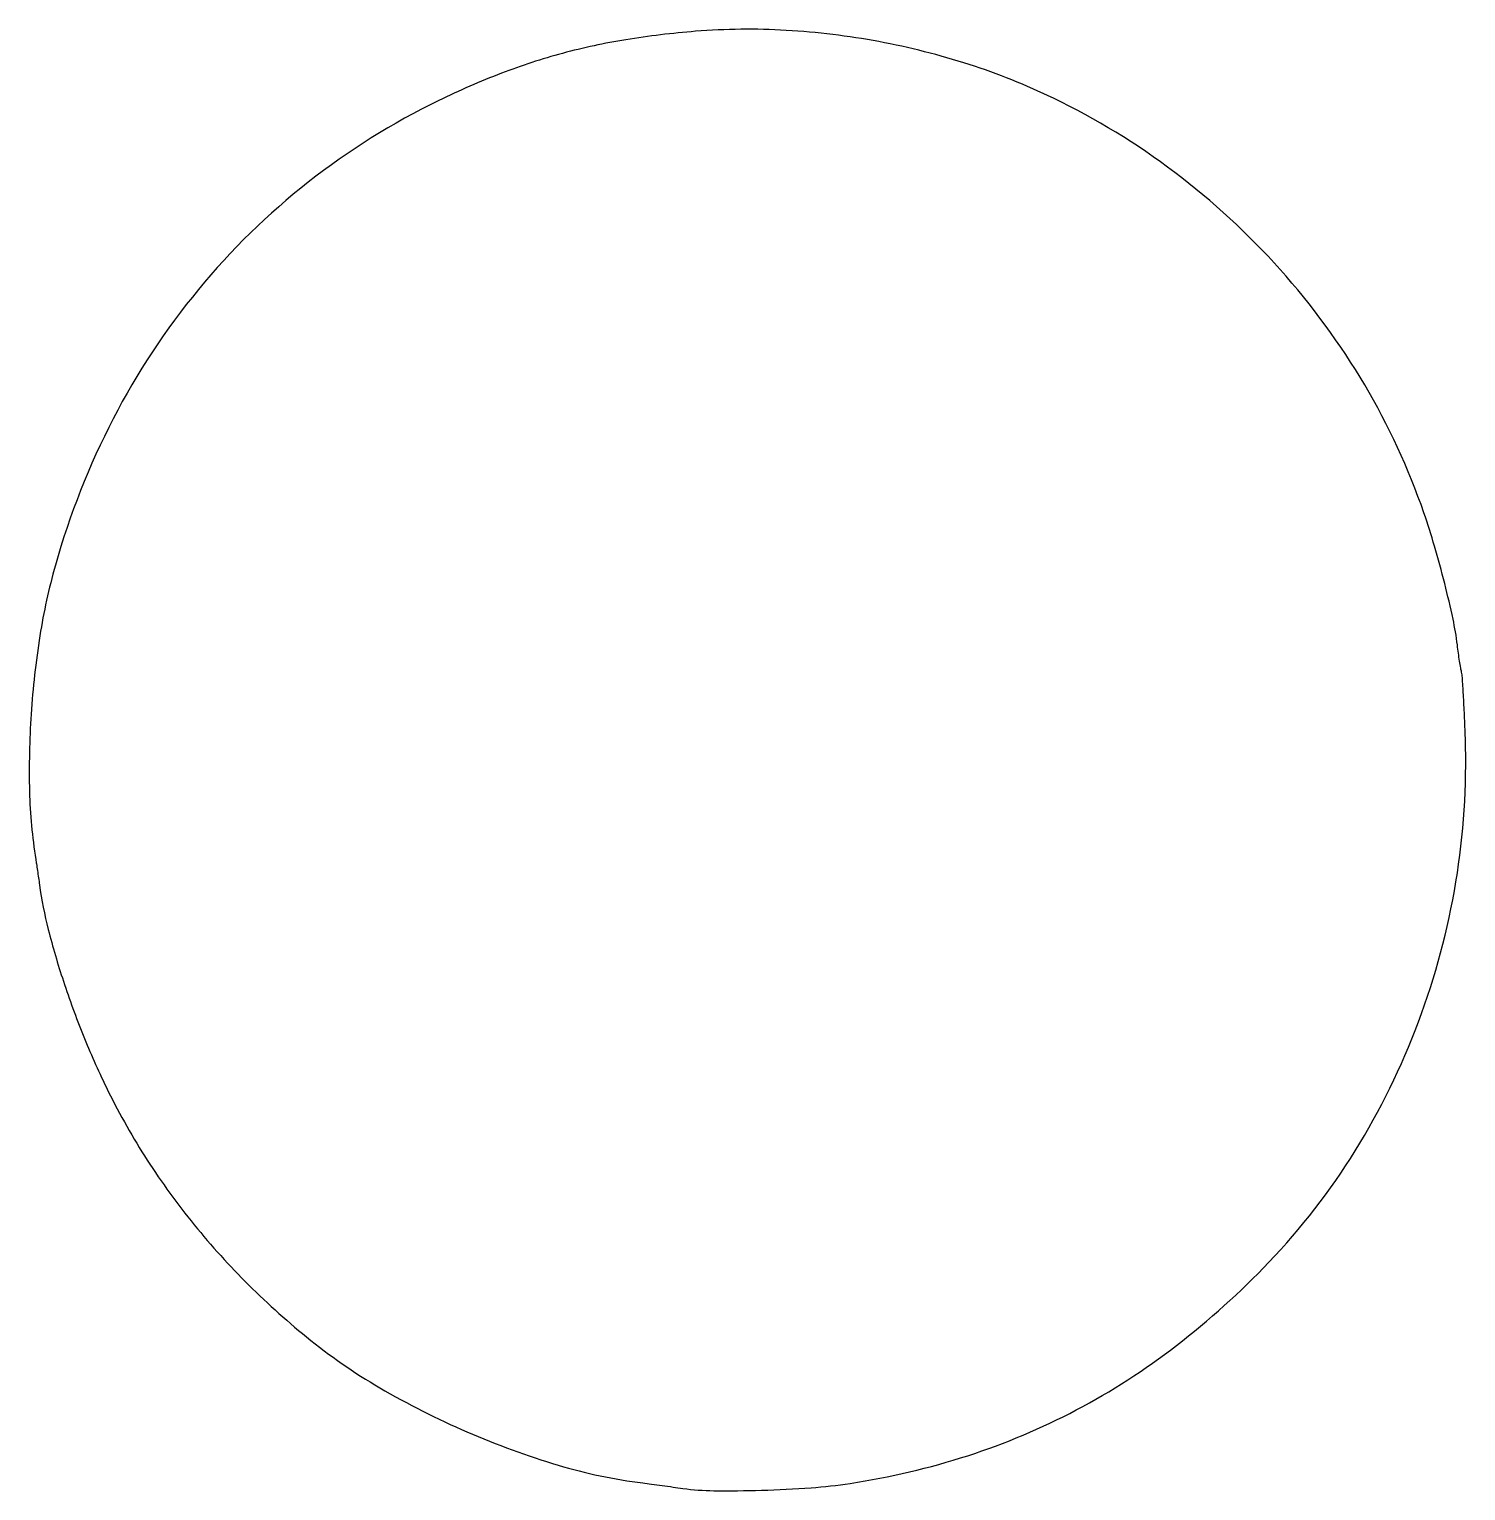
# Model space of a CAD drawing. Extents: x 1 to 396, y 0 to 403.
import ezdxf

# ---------------------------------------------------------------- set-up
doc = ezdxf.new("R2010")
doc.units = 0

msp = doc.modelspace()

# ---------------------------------------------------------------- linework, layer by layer
msp.add_lwpolyline([(184, 401.945596, 0.020241), (164.836648, 399.631775, 0.025675), (147.409403, 395.881289, 0.025957), (130.614068, 390.404548, 0.021482), (113.354737, 382.901593, 0.053387), (77.482562, 360.426327, 0.053788), (47.282029, 330.915428, 0.053272), (23.833319, 295.360705, 0.050497), (7.922772, 255.020766, 0.029471), (3.67336, 235.64018, 0.022627), (1.257612, 214.097947, 0.022868), (0.816212, 192.776792, 0.033471), (2.53901, 174.092301, -0.002588), (2.730069, 172.858921, -0.000852), (2.998606, 171.042875, -0.000848), (3.289684, 169.027054, -0.000961), (3.561913, 167.092301, 0.02818), (5.974172, 154.827992, 0.016975), (10.135943, 140.596521, 0.016226), (15.576462, 125.733568, 0.017042), (21.8889, 111.5, 0.028548), (32.458991, 92.540373, 0.027465), (45.246047, 74.651154, 0.027016), (60.138152, 57.994299, 0.025588), (77, 42.718295, 0.039213), (97.123909, 28.756629, 0.029588), (121.13793, 16.588585, 0.029763), (146.208389, 7.427759, 0.041859), (169.5, 2.532618, -0.001701), (171.843682, 2.233633, -0.000861), (174.79375, 1.841921, -0.000855), (177.838427, 1.427009, -0.001275), (180.5, 1.052751, 0.033233), (189.014349, 0.406073, 0.00974), (202.139023, 0.53884, 0.010183), (215.760452, 1.219927, 0.020229), (226.5, 2.414506, 0.040216), (258.865114, 10.047788, 0.043523), (288.704806, 22.62849, 0.042993), (316.22666, 40.343715, 0.037516), (341.691857, 63.263858, 0.052246), (365.379125, 93.875703, 0.04897), (382.809611, 129.386774, 0.048551), (393.117749, 167.917063, 0.049464), (395.713585, 207.46828, 0.002502), (395.472324, 213.762292, 0.003458), (395.188535, 219.407022, 0.002183), (394.896618, 224.146546, 0.042382), (394.676344, 225.598178, -0.01658), (394.440765, 226.74764, -0.003994), (394.129077, 228.666802, -0.004096), (393.806849, 230.876209, -0.004054), (393.519693, 233.098178, 0.022886), (392.322057, 240.238648, 0.008946), (390.044029, 249.97512, 0.008932), (387.242535, 260.274173, 0.01227), (384.333237, 269.419646, 0.050549), (368.022973, 304.65353, 0.048648), (344.796069, 336.391499, 0.048504), (315.800513, 363.127221, 0.049612), (282.406267, 383.546173, 0.034569), (259.276003, 392.799276, 0.031659), (234.405279, 399.100463, 0.031651), (208.931232, 402.212421, 0.034504)], format="xyb", close=True)

doc.saveas('drawing.dxf')
